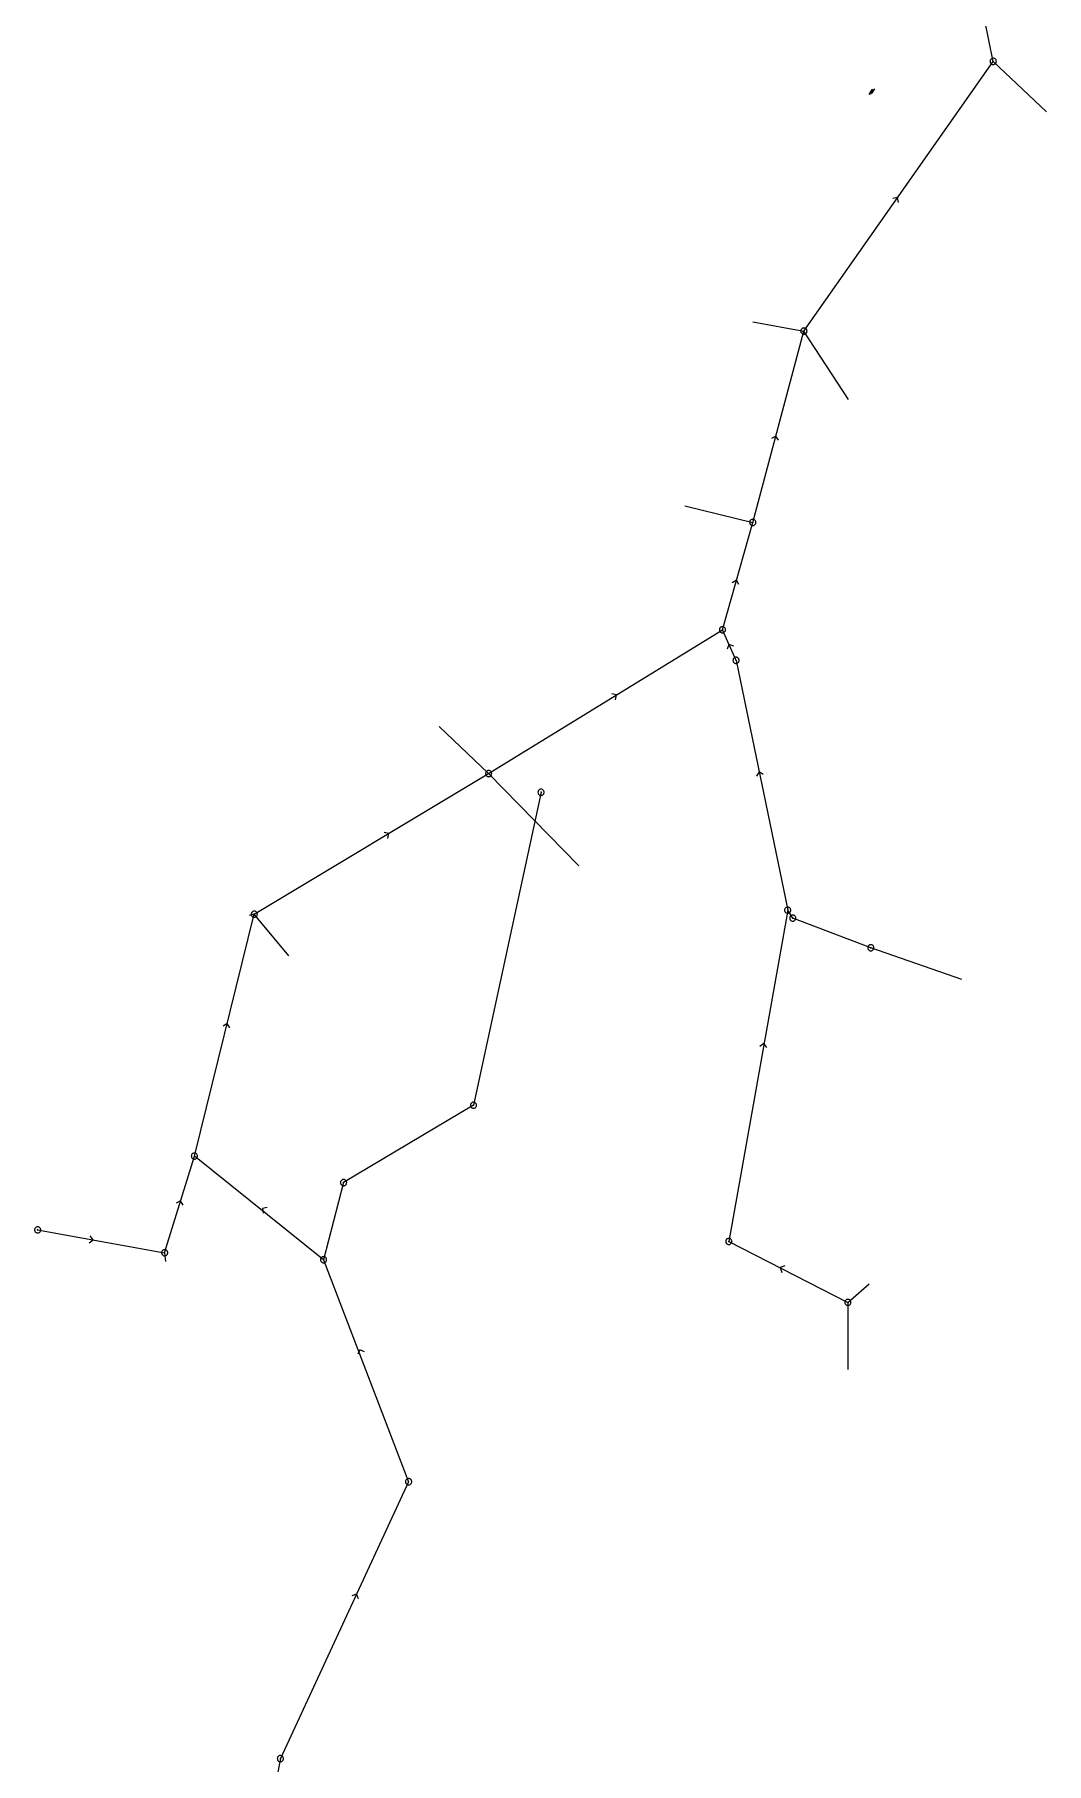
# Model space of a CAD drawing. Header units: metres. Extents: x 25504150 to 25508618, y 6694193 to 6702753.
# Drawn here: x 25505976.1 to 25506127.3, y 6699344 to 6699602.4 of the extents above; entities that cross this region are included whole.
import ezdxf

# ---------------------------------------------------------------- set-up
doc = ezdxf.new("R2010")
doc.units = ezdxf.units.M
for name, pattern in [('Sewer_node', [0]), ('Viemariputket', [0]), ('Viemarivarusteet', [0])]:
    doc.linetypes.add(name, pattern=pattern)
for name, color, linetype, lineweight in [('Sewer_node', 7, 'Sewer_node', 0), ('Viemariputket', 7, 'Viemariputket', 0), ('Viemarivarusteet', 7, 'Viemarivarusteet', 0)]:
    doc.layers.add(name, color=color, linetype=linetype, lineweight=lineweight)

msp = doc.modelspace()

# ---------------------------------------------------------------- linework, layer by layer
at = {"layer": 'Sewer_node', "color": 94, "linetype": 'Continuous', "true_color": 0x009900}
for p, q in [((25506100.82, 6699593.49), (25506101.31, 6699594.24)), ((25506101, 6699593.53), (25506101.49, 6699594.28)), ((25506101.19, 6699593.56), (25506101.68, 6699594.32))]:
    msp.add_line(p, q, dxfattribs=at)
at = {"layer": 'Sewer_node', "color": 46, "linetype": 'Continuous', "true_color": 0x7f5f00, "flags": 128}
for points, elevation in [([(25506119.85, 6699598.44), (25506119.84, 6699598.51), (25506119.83, 6699598.59), (25506119.8, 6699598.65), (25506119.76, 6699598.72), (25506119.71, 6699598.77), (25506119.66, 6699598.82), (25506119.59, 6699598.86), (25506119.53, 6699598.89), (25506119.45, 6699598.9), (25506119.38, 6699598.91), (25506119.31, 6699598.9), (25506119.23, 6699598.89), (25506119.17, 6699598.86), (25506119.1, 6699598.82), (25506119.05, 6699598.77), (25506119, 6699598.72), (25506118.96, 6699598.65), (25506118.93, 6699598.59), (25506118.92, 6699598.51), (25506118.91, 6699598.44), (25506118.92, 6699598.37), (25506118.93, 6699598.29), (25506118.96, 6699598.23), (25506119, 6699598.16), (25506119.05, 6699598.11), (25506119.1, 6699598.06), (25506119.17, 6699598.02), (25506119.23, 6699597.99), (25506119.31, 6699597.98), (25506119.38, 6699597.97), (25506119.45, 6699597.98), (25506119.53, 6699597.99), (25506119.59, 6699598.02), (25506119.66, 6699598.06), (25506119.71, 6699598.11), (25506119.76, 6699598.16), (25506119.8, 6699598.23), (25506119.83, 6699598.29), (25506119.84, 6699598.37)], 40.43), ([(25506091.55, 6699558.12), (25506091.54, 6699558.19), (25506091.53, 6699558.26), (25506091.5, 6699558.33), (25506091.46, 6699558.39), (25506091.42, 6699558.45), (25506091.36, 6699558.49), (25506091.3, 6699558.53), (25506091.23, 6699558.56), (25506091.16, 6699558.57), (25506091.09, 6699558.58), (25506091.02, 6699558.57), (25506090.95, 6699558.56), (25506090.88, 6699558.53), (25506090.82, 6699558.49), (25506090.76, 6699558.45), (25506090.72, 6699558.39), (25506090.68, 6699558.33), (25506090.65, 6699558.26), (25506090.64, 6699558.19), (25506090.63, 6699558.12), (25506090.64, 6699558.05), (25506090.65, 6699557.98), (25506090.68, 6699557.91), (25506090.72, 6699557.85), (25506090.76, 6699557.79), (25506090.82, 6699557.75), (25506090.88, 6699557.71), (25506090.95, 6699557.68), (25506091.02, 6699557.67), (25506091.09, 6699557.66), (25506091.16, 6699557.67), (25506091.23, 6699557.68), (25506091.3, 6699557.71), (25506091.36, 6699557.75), (25506091.42, 6699557.79), (25506091.46, 6699557.85), (25506091.5, 6699557.91), (25506091.53, 6699557.98), (25506091.54, 6699558.05)], 40.87), ([(25506083.9, 6699529.52), (25506083.89, 6699529.59), (25506083.88, 6699529.66), (25506083.85, 6699529.73), (25506083.81, 6699529.79), (25506083.77, 6699529.85), (25506083.71, 6699529.89), (25506083.65, 6699529.93), (25506083.58, 6699529.96), (25506083.51, 6699529.97), (25506083.44, 6699529.98), (25506083.37, 6699529.97), (25506083.3, 6699529.96), (25506083.23, 6699529.93), (25506083.17, 6699529.89), (25506083.11, 6699529.85), (25506083.07, 6699529.79), (25506083.03, 6699529.73), (25506083, 6699529.66), (25506082.99, 6699529.59), (25506082.98, 6699529.52), (25506082.99, 6699529.45), (25506083, 6699529.38), (25506083.03, 6699529.31), (25506083.07, 6699529.25), (25506083.11, 6699529.19), (25506083.17, 6699529.15), (25506083.23, 6699529.11), (25506083.3, 6699529.08), (25506083.37, 6699529.07), (25506083.44, 6699529.06), (25506083.51, 6699529.07), (25506083.58, 6699529.08), (25506083.65, 6699529.11), (25506083.71, 6699529.15), (25506083.77, 6699529.19), (25506083.81, 6699529.25), (25506083.85, 6699529.31), (25506083.88, 6699529.38), (25506083.89, 6699529.45)], 41.13), ([(25506079.37, 6699513.47), (25506079.36, 6699513.54), (25506079.35, 6699513.61), (25506079.32, 6699513.68), (25506079.28, 6699513.74), (25506079.24, 6699513.8), (25506079.18, 6699513.84), (25506079.12, 6699513.88), (25506079.05, 6699513.91), (25506078.98, 6699513.92), (25506078.91, 6699513.93), (25506078.84, 6699513.92), (25506078.77, 6699513.91), (25506078.7, 6699513.88), (25506078.64, 6699513.84), (25506078.58, 6699513.8), (25506078.54, 6699513.74), (25506078.5, 6699513.68), (25506078.47, 6699513.61), (25506078.46, 6699513.54), (25506078.45, 6699513.47), (25506078.46, 6699513.4), (25506078.47, 6699513.33), (25506078.5, 6699513.26), (25506078.54, 6699513.2), (25506078.58, 6699513.14), (25506078.64, 6699513.1), (25506078.7, 6699513.06), (25506078.77, 6699513.03), (25506078.84, 6699513.02), (25506078.91, 6699513.01), (25506078.98, 6699513.02), (25506079.05, 6699513.03), (25506079.12, 6699513.06), (25506079.18, 6699513.1), (25506079.24, 6699513.14), (25506079.28, 6699513.2), (25506079.32, 6699513.26), (25506079.35, 6699513.33), (25506079.36, 6699513.4)], 41.1), ([(25506081.4, 6699508.9), (25506081.39, 6699508.97), (25506081.38, 6699509.04), (25506081.35, 6699509.11), (25506081.31, 6699509.17), (25506081.27, 6699509.23), (25506081.21, 6699509.27), (25506081.15, 6699509.31), (25506081.08, 6699509.34), (25506081.01, 6699509.35), (25506080.94, 6699509.36), (25506080.87, 6699509.35), (25506080.8, 6699509.34), (25506080.73, 6699509.31), (25506080.67, 6699509.27), (25506080.61, 6699509.23), (25506080.57, 6699509.17), (25506080.53, 6699509.11), (25506080.5, 6699509.04), (25506080.49, 6699508.97), (25506080.48, 6699508.9), (25506080.49, 6699508.83), (25506080.5, 6699508.76), (25506080.53, 6699508.69), (25506080.57, 6699508.63), (25506080.61, 6699508.57), (25506080.67, 6699508.53), (25506080.73, 6699508.49), (25506080.8, 6699508.46), (25506080.87, 6699508.45), (25506080.94, 6699508.44), (25506081.01, 6699508.45), (25506081.08, 6699508.46), (25506081.15, 6699508.49), (25506081.21, 6699508.53), (25506081.27, 6699508.57), (25506081.31, 6699508.63), (25506081.35, 6699508.69), (25506081.38, 6699508.76), (25506081.39, 6699508.83)], 41.12), ([(25506044.43, 6699491.97), (25506044.42, 6699492.04), (25506044.41, 6699492.11), (25506044.38, 6699492.18), (25506044.34, 6699492.24), (25506044.3, 6699492.3), (25506044.24, 6699492.34), (25506044.18, 6699492.38), (25506044.11, 6699492.41), (25506044.04, 6699492.42), (25506043.97, 6699492.43), (25506043.9, 6699492.42), (25506043.83, 6699492.41), (25506043.76, 6699492.38), (25506043.7, 6699492.34), (25506043.64, 6699492.3), (25506043.6, 6699492.24), (25506043.56, 6699492.18), (25506043.53, 6699492.11), (25506043.52, 6699492.04), (25506043.51, 6699491.97), (25506043.52, 6699491.9), (25506043.53, 6699491.83), (25506043.56, 6699491.76), (25506043.6, 6699491.7), (25506043.64, 6699491.64), (25506043.7, 6699491.6), (25506043.76, 6699491.56), (25506043.83, 6699491.53), (25506043.9, 6699491.52), (25506043.97, 6699491.51), (25506044.04, 6699491.52), (25506044.11, 6699491.53), (25506044.18, 6699491.56), (25506044.24, 6699491.6), (25506044.3, 6699491.64), (25506044.34, 6699491.7), (25506044.38, 6699491.76), (25506044.41, 6699491.83), (25506044.42, 6699491.9)], 41.5), ([(25506009.41, 6699470.95), (25506009.4, 6699471.02), (25506009.39, 6699471.09), (25506009.36, 6699471.16), (25506009.32, 6699471.22), (25506009.28, 6699471.28), (25506009.22, 6699471.32), (25506009.16, 6699471.36), (25506009.09, 6699471.39), (25506009.02, 6699471.4), (25506008.95, 6699471.41), (25506008.88, 6699471.4), (25506008.81, 6699471.39), (25506008.74, 6699471.36), (25506008.68, 6699471.32), (25506008.62, 6699471.28), (25506008.58, 6699471.22), (25506008.54, 6699471.16), (25506008.51, 6699471.09), (25506008.5, 6699471.02), (25506008.49, 6699470.95), (25506008.5, 6699470.88), (25506008.51, 6699470.81), (25506008.54, 6699470.74), (25506008.58, 6699470.68), (25506008.62, 6699470.62), (25506008.68, 6699470.58), (25506008.74, 6699470.54), (25506008.81, 6699470.51), (25506008.88, 6699470.5), (25506008.95, 6699470.49), (25506009.02, 6699470.5), (25506009.09, 6699470.51), (25506009.16, 6699470.54), (25506009.22, 6699470.58), (25506009.28, 6699470.62), (25506009.32, 6699470.68), (25506009.36, 6699470.74), (25506009.39, 6699470.81), (25506009.4, 6699470.88)], 41.62), ([(25506089.12, 6699471.55), (25506089.11, 6699471.62), (25506089.1, 6699471.69), (25506089.07, 6699471.76), (25506089.03, 6699471.82), (25506088.99, 6699471.88), (25506088.93, 6699471.92), (25506088.87, 6699471.96), (25506088.8, 6699471.99), (25506088.73, 6699472), (25506088.66, 6699472.01), (25506088.59, 6699472), (25506088.52, 6699471.99), (25506088.45, 6699471.96), (25506088.39, 6699471.92), (25506088.33, 6699471.88), (25506088.29, 6699471.82), (25506088.25, 6699471.76), (25506088.22, 6699471.69), (25506088.21, 6699471.62), (25506088.2, 6699471.55), (25506088.21, 6699471.48), (25506088.22, 6699471.41), (25506088.25, 6699471.34), (25506088.29, 6699471.28), (25506088.33, 6699471.22), (25506088.39, 6699471.18), (25506088.45, 6699471.14), (25506088.52, 6699471.11), (25506088.59, 6699471.1), (25506088.66, 6699471.09), (25506088.73, 6699471.1), (25506088.8, 6699471.11), (25506088.87, 6699471.14), (25506088.93, 6699471.18), (25506088.99, 6699471.22), (25506089.03, 6699471.28), (25506089.07, 6699471.34), (25506089.1, 6699471.41), (25506089.11, 6699471.48)], 44.11), ([(25506089.88, 6699470.37), (25506089.87, 6699470.44), (25506089.86, 6699470.51), (25506089.83, 6699470.58), (25506089.79, 6699470.64), (25506089.75, 6699470.7), (25506089.69, 6699470.74), (25506089.63, 6699470.78), (25506089.56, 6699470.81), (25506089.49, 6699470.82), (25506089.42, 6699470.83), (25506089.35, 6699470.82), (25506089.28, 6699470.81), (25506089.21, 6699470.78), (25506089.15, 6699470.74), (25506089.09, 6699470.7), (25506089.05, 6699470.64), (25506089.01, 6699470.58), (25506088.98, 6699470.51), (25506088.97, 6699470.44), (25506088.96, 6699470.37), (25506088.97, 6699470.3), (25506088.98, 6699470.23), (25506089.01, 6699470.16), (25506089.05, 6699470.1), (25506089.09, 6699470.04), (25506089.15, 6699470), (25506089.21, 6699469.96), (25506089.28, 6699469.93), (25506089.35, 6699469.92), (25506089.42, 6699469.91), (25506089.49, 6699469.92), (25506089.56, 6699469.93), (25506089.63, 6699469.96), (25506089.69, 6699470), (25506089.75, 6699470.04), (25506089.79, 6699470.1), (25506089.83, 6699470.16), (25506089.86, 6699470.23), (25506089.87, 6699470.3)], 42.38), ([(25506101.55, 6699465.94), (25506101.54, 6699466.01), (25506101.53, 6699466.08), (25506101.5, 6699466.15), (25506101.46, 6699466.21), (25506101.42, 6699466.27), (25506101.36, 6699466.31), (25506101.3, 6699466.35), (25506101.23, 6699466.38), (25506101.16, 6699466.39), (25506101.09, 6699466.4), (25506101.02, 6699466.39), (25506100.95, 6699466.38), (25506100.88, 6699466.35), (25506100.82, 6699466.31), (25506100.76, 6699466.27), (25506100.72, 6699466.21), (25506100.68, 6699466.15), (25506100.65, 6699466.08), (25506100.64, 6699466.01), (25506100.63, 6699465.94), (25506100.64, 6699465.87), (25506100.65, 6699465.8), (25506100.68, 6699465.73), (25506100.72, 6699465.67), (25506100.76, 6699465.61), (25506100.82, 6699465.57), (25506100.88, 6699465.53), (25506100.95, 6699465.5), (25506101.02, 6699465.49), (25506101.09, 6699465.48), (25506101.16, 6699465.49), (25506101.23, 6699465.5), (25506101.3, 6699465.53), (25506101.36, 6699465.57), (25506101.42, 6699465.61), (25506101.46, 6699465.67), (25506101.5, 6699465.73), (25506101.53, 6699465.8), (25506101.54, 6699465.87)], 47.5), ([(25506000.45, 6699434.79), (25506000.44, 6699434.86), (25506000.43, 6699434.93), (25506000.4, 6699435), (25506000.36, 6699435.06), (25506000.32, 6699435.12), (25506000.26, 6699435.16), (25506000.2, 6699435.2), (25506000.13, 6699435.23), (25506000.06, 6699435.24), (25505999.99, 6699435.25), (25505999.92, 6699435.24), (25505999.85, 6699435.23), (25505999.78, 6699435.2), (25505999.72, 6699435.16), (25505999.66, 6699435.12), (25505999.62, 6699435.06), (25505999.58, 6699435), (25505999.55, 6699434.93), (25505999.54, 6699434.86), (25505999.53, 6699434.79), (25505999.54, 6699434.72), (25505999.55, 6699434.65), (25505999.58, 6699434.58), (25505999.62, 6699434.52), (25505999.66, 6699434.46), (25505999.72, 6699434.42), (25505999.78, 6699434.38), (25505999.85, 6699434.35), (25505999.92, 6699434.34), (25505999.99, 6699434.33), (25506000.06, 6699434.34), (25506000.13, 6699434.35), (25506000.2, 6699434.38), (25506000.26, 6699434.42), (25506000.32, 6699434.46), (25506000.36, 6699434.52), (25506000.4, 6699434.58), (25506000.43, 6699434.65), (25506000.44, 6699434.72)], 41.74), ([(25505977.03, 6699423.76), (25505977.02, 6699423.83), (25505977.01, 6699423.9), (25505976.98, 6699423.97), (25505976.94, 6699424.03), (25505976.9, 6699424.09), (25505976.84, 6699424.13), (25505976.78, 6699424.17), (25505976.71, 6699424.2), (25505976.64, 6699424.21), (25505976.57, 6699424.22), (25505976.5, 6699424.21), (25505976.43, 6699424.2), (25505976.36, 6699424.17), (25505976.3, 6699424.13), (25505976.24, 6699424.09), (25505976.2, 6699424.03), (25505976.16, 6699423.97), (25505976.13, 6699423.9), (25505976.12, 6699423.83), (25505976.11, 6699423.76), (25505976.12, 6699423.69), (25505976.13, 6699423.62), (25505976.16, 6699423.55), (25505976.2, 6699423.49), (25505976.24, 6699423.43), (25505976.3, 6699423.39), (25505976.36, 6699423.35), (25505976.43, 6699423.32), (25505976.5, 6699423.31), (25505976.57, 6699423.3), (25505976.64, 6699423.31), (25505976.71, 6699423.32), (25505976.78, 6699423.35), (25505976.84, 6699423.39), (25505976.9, 6699423.43), (25505976.94, 6699423.49), (25505976.98, 6699423.55), (25505977.01, 6699423.62), (25505977.02, 6699423.69)], 41.48), ([(25505996.01, 6699420.34), (25505996, 6699420.41), (25505995.99, 6699420.48), (25505995.96, 6699420.55), (25505995.92, 6699420.61), (25505995.88, 6699420.67), (25505995.82, 6699420.71), (25505995.76, 6699420.75), (25505995.69, 6699420.78), (25505995.62, 6699420.79), (25505995.55, 6699420.8), (25505995.48, 6699420.79), (25505995.41, 6699420.78), (25505995.34, 6699420.75), (25505995.28, 6699420.71), (25505995.22, 6699420.67), (25505995.18, 6699420.61), (25505995.14, 6699420.55), (25505995.11, 6699420.48), (25505995.1, 6699420.41), (25505995.09, 6699420.34), (25505995.1, 6699420.27), (25505995.11, 6699420.2), (25505995.14, 6699420.13), (25505995.18, 6699420.07), (25505995.22, 6699420.01), (25505995.28, 6699419.97), (25505995.34, 6699419.93), (25505995.41, 6699419.9), (25505995.48, 6699419.89), (25505995.55, 6699419.88), (25505995.62, 6699419.89), (25505995.69, 6699419.9), (25505995.76, 6699419.93), (25505995.82, 6699419.97), (25505995.88, 6699420.01), (25505995.92, 6699420.07), (25505995.96, 6699420.13), (25505995.99, 6699420.2), (25505996, 6699420.27)], 41.5), ([(25506080.32, 6699422.04), (25506080.31, 6699422.11), (25506080.3, 6699422.18), (25506080.27, 6699422.25), (25506080.23, 6699422.31), (25506080.19, 6699422.37), (25506080.13, 6699422.41), (25506080.07, 6699422.45), (25506080, 6699422.48), (25506079.93, 6699422.49), (25506079.86, 6699422.5), (25506079.79, 6699422.49), (25506079.72, 6699422.48), (25506079.65, 6699422.45), (25506079.59, 6699422.41), (25506079.53, 6699422.37), (25506079.49, 6699422.31), (25506079.45, 6699422.25), (25506079.42, 6699422.18), (25506079.41, 6699422.11), (25506079.4, 6699422.04), (25506079.41, 6699421.97), (25506079.42, 6699421.9), (25506079.45, 6699421.83), (25506079.49, 6699421.77), (25506079.53, 6699421.71), (25506079.59, 6699421.67), (25506079.65, 6699421.63), (25506079.72, 6699421.6), (25506079.79, 6699421.59), (25506079.86, 6699421.58), (25506079.93, 6699421.59), (25506080, 6699421.6), (25506080.07, 6699421.63), (25506080.13, 6699421.67), (25506080.19, 6699421.71), (25506080.23, 6699421.77), (25506080.27, 6699421.83), (25506080.3, 6699421.9), (25506080.31, 6699421.97)], 46.72), ([(25506098.12, 6699412.93), (25506098.11, 6699413), (25506098.1, 6699413.07), (25506098.07, 6699413.14), (25506098.03, 6699413.2), (25506097.99, 6699413.26), (25506097.93, 6699413.3), (25506097.87, 6699413.34), (25506097.8, 6699413.37), (25506097.73, 6699413.38), (25506097.66, 6699413.39), (25506097.59, 6699413.38), (25506097.52, 6699413.37), (25506097.45, 6699413.34), (25506097.39, 6699413.3), (25506097.33, 6699413.26), (25506097.29, 6699413.2), (25506097.25, 6699413.14), (25506097.22, 6699413.07), (25506097.21, 6699413), (25506097.2, 6699412.93), (25506097.21, 6699412.86), (25506097.22, 6699412.79), (25506097.25, 6699412.72), (25506097.29, 6699412.66), (25506097.33, 6699412.6), (25506097.39, 6699412.56), (25506097.45, 6699412.52), (25506097.52, 6699412.49), (25506097.59, 6699412.48), (25506097.66, 6699412.47), (25506097.73, 6699412.48), (25506097.8, 6699412.49), (25506097.87, 6699412.52), (25506097.93, 6699412.56), (25506097.99, 6699412.6), (25506098.03, 6699412.66), (25506098.07, 6699412.72), (25506098.1, 6699412.79), (25506098.11, 6699412.86)], 48.22)]:
    msp.add_lwpolyline(points, close=True, dxfattribs=dict(at, elevation=elevation))
for points in [[(25506105.24, 6699577.33), (25506105.09, 6699578.07), (25506104.36, 6699577.92)], [(25506087.28, 6699541.79), (25506086.89, 6699542.42), (25506086.26, 6699542.04)], [(25506081.38, 6699520.23), (25506081, 6699520.87), (25506080.36, 6699520.5)], [(25506080.59, 6699511.02), (25506079.89, 6699511.27), (25506079.63, 6699510.58)], [(25506062.92, 6699503), (25506063.08, 6699503.73), (25506062.36, 6699503.9)], [(25506085.02, 6699491.84), (25506084.39, 6699492.24), (25506083.99, 6699491.61)], [(25506028.9, 6699482.29), (25506029.06, 6699483.03), (25506028.34, 6699483.19)], [(25506005.3, 6699453.99), (25506004.9, 6699454.62), (25506004.27, 6699454.23)], [(25506085.56, 6699451.01), (25506085.11, 6699451.61), (25506084.51, 6699451.18)], [(25505998.31, 6699427.47), (25505997.94, 6699428.12), (25505997.29, 6699427.76)], [(25506010.89, 6699427.1), (25506010.15, 6699426.98), (25506010.26, 6699426.25)], [(25505984.25, 6699421.82), (25505984.85, 6699422.27), (25505984.42, 6699422.87)], [(25506088.23, 6699418.37), (25506087.53, 6699418.12), (25506087.77, 6699417.41)], [(25506025.43, 6699405.55), (25506024.74, 6699405.84), (25506024.44, 6699405.17)], [(25506024.51, 6699368.62), (25506024.23, 6699369.32), (25506023.54, 6699369.05)]]:
    msp.add_lwpolyline(points, dxfattribs=at)
at = {"layer": 'Sewer_node', "color": 252, "linetype": 'Continuous', "lineweight": 9, "true_color": 0x848484, "flags": 128}
for points in [[(25506052.26, 6699489.18), (25506052.25, 6699489.25), (25506052.24, 6699489.32), (25506052.21, 6699489.39), (25506052.17, 6699489.45), (25506052.13, 6699489.51), (25506052.07, 6699489.55), (25506052.01, 6699489.59), (25506051.94, 6699489.62), (25506051.87, 6699489.63), (25506051.8, 6699489.64), (25506051.73, 6699489.63), (25506051.66, 6699489.62), (25506051.59, 6699489.59), (25506051.53, 6699489.55), (25506051.47, 6699489.51), (25506051.43, 6699489.45), (25506051.39, 6699489.39), (25506051.36, 6699489.32), (25506051.35, 6699489.25), (25506051.34, 6699489.18), (25506051.35, 6699489.11), (25506051.36, 6699489.04), (25506051.39, 6699488.97), (25506051.43, 6699488.91), (25506051.47, 6699488.85), (25506051.53, 6699488.81), (25506051.59, 6699488.77), (25506051.66, 6699488.74), (25506051.73, 6699488.73), (25506051.8, 6699488.72), (25506051.87, 6699488.73), (25506051.94, 6699488.74), (25506052.01, 6699488.77), (25506052.07, 6699488.81), (25506052.13, 6699488.85), (25506052.17, 6699488.91), (25506052.21, 6699488.97), (25506052.24, 6699489.04), (25506052.25, 6699489.11)], [(25506042.17, 6699442.4), (25506042.16, 6699442.47), (25506042.15, 6699442.54), (25506042.12, 6699442.61), (25506042.08, 6699442.67), (25506042.04, 6699442.73), (25506041.98, 6699442.77), (25506041.92, 6699442.81), (25506041.85, 6699442.84), (25506041.78, 6699442.85), (25506041.71, 6699442.86), (25506041.64, 6699442.85), (25506041.57, 6699442.84), (25506041.5, 6699442.81), (25506041.44, 6699442.77), (25506041.38, 6699442.73), (25506041.34, 6699442.67), (25506041.3, 6699442.61), (25506041.27, 6699442.54), (25506041.26, 6699442.47), (25506041.25, 6699442.4), (25506041.26, 6699442.33), (25506041.27, 6699442.26), (25506041.3, 6699442.19), (25506041.34, 6699442.13), (25506041.38, 6699442.07), (25506041.44, 6699442.03), (25506041.5, 6699441.99), (25506041.57, 6699441.96), (25506041.64, 6699441.95), (25506041.71, 6699441.94), (25506041.78, 6699441.95), (25506041.85, 6699441.96), (25506041.92, 6699441.99), (25506041.98, 6699442.03), (25506042.04, 6699442.07), (25506042.08, 6699442.13), (25506042.12, 6699442.19), (25506042.15, 6699442.26), (25506042.16, 6699442.33)], [(25506022.76, 6699430.83), (25506022.75, 6699430.9), (25506022.74, 6699430.98), (25506022.71, 6699431.04), (25506022.67, 6699431.11), (25506022.62, 6699431.16), (25506022.57, 6699431.21), (25506022.5, 6699431.25), (25506022.44, 6699431.28), (25506022.36, 6699431.29), (25506022.29, 6699431.3), (25506022.22, 6699431.29), (25506022.14, 6699431.28), (25506022.08, 6699431.25), (25506022.01, 6699431.21), (25506021.96, 6699431.16), (25506021.91, 6699431.11), (25506021.87, 6699431.04), (25506021.84, 6699430.98), (25506021.83, 6699430.9), (25506021.82, 6699430.83), (25506021.83, 6699430.76), (25506021.84, 6699430.68), (25506021.87, 6699430.62), (25506021.91, 6699430.55), (25506021.96, 6699430.5), (25506022.01, 6699430.45), (25506022.08, 6699430.41), (25506022.14, 6699430.38), (25506022.22, 6699430.37), (25506022.29, 6699430.36), (25506022.36, 6699430.37), (25506022.44, 6699430.38), (25506022.5, 6699430.41), (25506022.57, 6699430.45), (25506022.62, 6699430.5), (25506022.67, 6699430.55), (25506022.71, 6699430.62), (25506022.74, 6699430.68), (25506022.75, 6699430.76)]]:
    msp.add_lwpolyline(points, close=True, dxfattribs=at)
at = {"layer": 'Sewer_node', "color": 46, "linetype": 'Continuous', "true_color": 0x7f5f00, "flags": 128}
for points in [[(25506019.76, 6699419.31), (25506019.75, 6699419.38), (25506019.74, 6699419.45), (25506019.71, 6699419.52), (25506019.67, 6699419.58), (25506019.63, 6699419.64), (25506019.57, 6699419.68), (25506019.51, 6699419.72), (25506019.44, 6699419.75), (25506019.37, 6699419.76), (25506019.3, 6699419.77), (25506019.23, 6699419.76), (25506019.16, 6699419.75), (25506019.09, 6699419.72), (25506019.03, 6699419.68), (25506018.97, 6699419.64), (25506018.93, 6699419.58), (25506018.89, 6699419.52), (25506018.86, 6699419.45), (25506018.85, 6699419.38), (25506018.84, 6699419.31), (25506018.85, 6699419.24), (25506018.86, 6699419.17), (25506018.89, 6699419.1), (25506018.93, 6699419.04), (25506018.97, 6699418.98), (25506019.03, 6699418.94), (25506019.09, 6699418.9), (25506019.16, 6699418.87), (25506019.23, 6699418.86), (25506019.3, 6699418.85), (25506019.37, 6699418.86), (25506019.44, 6699418.87), (25506019.51, 6699418.9), (25506019.57, 6699418.94), (25506019.63, 6699418.98), (25506019.67, 6699419.04), (25506019.71, 6699419.1), (25506019.74, 6699419.17), (25506019.75, 6699419.24)], [(25506032.48, 6699386.12), (25506032.47, 6699386.19), (25506032.46, 6699386.27), (25506032.43, 6699386.33), (25506032.39, 6699386.4), (25506032.34, 6699386.45), (25506032.29, 6699386.5), (25506032.22, 6699386.54), (25506032.16, 6699386.57), (25506032.08, 6699386.58), (25506032.01, 6699386.59), (25506031.94, 6699386.58), (25506031.86, 6699386.57), (25506031.8, 6699386.54), (25506031.73, 6699386.5), (25506031.68, 6699386.45), (25506031.63, 6699386.4), (25506031.59, 6699386.33), (25506031.56, 6699386.27), (25506031.55, 6699386.19), (25506031.54, 6699386.12), (25506031.55, 6699386.05), (25506031.56, 6699385.97), (25506031.59, 6699385.91), (25506031.63, 6699385.84), (25506031.68, 6699385.79), (25506031.73, 6699385.74), (25506031.8, 6699385.7), (25506031.86, 6699385.67), (25506031.94, 6699385.66), (25506032.01, 6699385.65), (25506032.08, 6699385.66), (25506032.16, 6699385.67), (25506032.22, 6699385.7), (25506032.29, 6699385.74), (25506032.34, 6699385.79), (25506032.39, 6699385.84), (25506032.43, 6699385.91), (25506032.46, 6699385.97), (25506032.47, 6699386.05)], [(25506013.3, 6699344.73), (25506013.29, 6699344.8), (25506013.28, 6699344.87), (25506013.25, 6699344.94), (25506013.21, 6699345), (25506013.17, 6699345.06), (25506013.11, 6699345.1), (25506013.05, 6699345.14), (25506012.98, 6699345.17), (25506012.91, 6699345.18), (25506012.84, 6699345.19), (25506012.77, 6699345.18), (25506012.7, 6699345.17), (25506012.63, 6699345.14), (25506012.57, 6699345.1), (25506012.51, 6699345.06), (25506012.47, 6699345), (25506012.43, 6699344.94), (25506012.4, 6699344.87), (25506012.39, 6699344.8), (25506012.38, 6699344.73), (25506012.39, 6699344.66), (25506012.4, 6699344.59), (25506012.43, 6699344.52), (25506012.47, 6699344.46), (25506012.51, 6699344.4), (25506012.57, 6699344.36), (25506012.63, 6699344.32), (25506012.7, 6699344.29), (25506012.77, 6699344.28), (25506012.84, 6699344.27), (25506012.91, 6699344.28), (25506012.98, 6699344.29), (25506013.05, 6699344.32), (25506013.11, 6699344.36), (25506013.17, 6699344.4), (25506013.21, 6699344.46), (25506013.25, 6699344.52), (25506013.28, 6699344.59), (25506013.29, 6699344.66)]]:
    msp.add_lwpolyline(points, close=True, dxfattribs=at)
at = {"layer": 'Viemariputket', "color": 1, "linetype": 'Continuous', "lineweight": 15}
for p, q in [((25506119.38, 6699598.44), (25506115.35, 6699618.08)), ((25506091.09, 6699558.12), (25506119.38, 6699598.44)), ((25506127.33, 6699590.9), (25506119.38, 6699598.44)), ((25506083.43, 6699559.49), (25506091.09, 6699558.12)), ((25506083.44, 6699529.52), (25506091.09, 6699558.12)), ((25506097.74, 6699547.88), (25506091.09, 6699558.12)), ((25506073.3, 6699532.01), (25506083.44, 6699529.52)), ((25506078.91, 6699513.47), (25506083.44, 6699529.52)), ((25506043.97, 6699491.97, 37.57), (25506078.91, 6699513.47)), ((25506080.94, 6699508.9, 37.98), (25506078.91, 6699513.47, 37.54)), ((25506080.94, 6699508.9, 38.05), (25506088.66, 6699471.55, 41.83)), ((25506043.97, 6699491.97, 38.11), (25506036.59, 6699499.02)), ((25506008.95, 6699470.95), (25506043.97, 6699491.97, 37.62)), ((25506057.43, 6699478.17), (25506043.97, 6699491.97)), ((25505999.99, 6699434.79), (25506008.95, 6699470.95)), ((25506008.95, 6699470.95), (25506008.19, 6699470.75)), ((25506014.13, 6699464.73), (25506008.95, 6699470.95)), ((25506088.66, 6699471.55, 42.21), (25506079.86, 6699422.04, 44.92)), ((25506089.42, 6699470.37, 42.34), (25506088.66, 6699471.55, 42.21)), ((25506101.09, 6699465.94, 45.03), (25506089.42, 6699470.37, 42.38)), ((25506114.68, 6699461.19, 47.15), (25506101.09, 6699465.94, 45.03)), ((25505995.55, 6699420.34), (25505999.99, 6699434.79)), ((25506019.3, 6699419.31), (25505999.99, 6699434.79)), ((25505976.57, 6699423.76), (25505995.55, 6699420.34)), ((25506079.86, 6699422.04, 44.92), (25506097.66, 6699412.93, 46.15)), ((25505995.55, 6699420.34), (25505995.7, 6699419.02)), ((25506019.3, 6699419.31), (25506032.01, 6699386.12)), ((25506097.66, 6699412.93, 46.15), (25506100.83, 6699415.71, 0.32)), ((25506097.66, 6699412.93, 46.15), (25506097.66, 6699402.87, 0.32)), ((25506032.01, 6699386.12), (25506012.84, 6699344.73)), ((25506012.84, 6699344.73), (25506002.11, 6699290.29))]:
    msp.add_line(p, q, dxfattribs=at)
at = {"layer": 'Viemariputket', "color": 251, "linetype": 'Continuous', "lineweight": 5, "true_color": 0x595959}
for p, q in [((25506051.8, 6699489.18, 37.69), (25506041.71, 6699442.4, 37.85)), ((25506041.71, 6699442.4, 37.85), (25506022.29, 6699430.83, 37.74)), ((25506022.29, 6699430.83, 37.74), (25506019.3, 6699419.31, 37.95))]:
    msp.add_line(p, q, dxfattribs=at)
at = {"layer": 'Viemarivarusteet', "color": 1}
for p in [(25506119.38, 6699598.44, 40.43), (25506091.09, 6699558.12, 40.87), (25506083.44, 6699529.52, 41.13), (25506078.91, 6699513.47, 41.1), (25506080.94, 6699508.9, 41.12), (25506043.97, 6699491.97, 41.5), (25506008.95, 6699470.95, 41.62), (25506088.66, 6699471.55, 44.11), (25506089.42, 6699470.37, 42.38), (25506101.09, 6699465.94, 47.5), (25505999.99, 6699434.79, 41.74), (25505976.57, 6699423.76, 41.48), (25506079.86, 6699422.04, 46.72), (25505995.55, 6699420.34, 41.5), (25506019.3, 6699419.31), (25506097.66, 6699412.93, 48.22), (25506032.01, 6699386.12), (25506012.84, 6699344.73)]:
    msp.add_point(p, dxfattribs=at)
at = {"layer": 'Viemarivarusteet', "color": 30, "true_color": 0xff7f00}
for p in [(25506051.8, 6699489.18), (25506041.71, 6699442.4), (25506022.29, 6699430.83)]:
    msp.add_point(p, dxfattribs=at)

doc.saveas('drawing.dxf')
